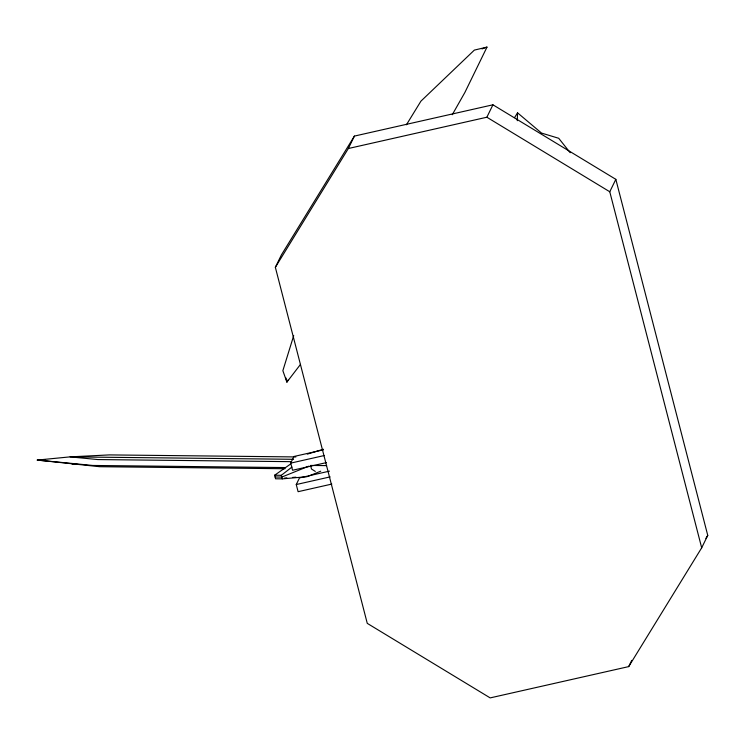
<?xml version="1.0" encoding="UTF-8"?>
<svg xmlns="http://www.w3.org/2000/svg" width="745" height="745" viewBox="0 0 745 745"><rect width="100%" height="100%" fill="white"/><g stroke="black" fill="none" stroke-linecap="round" stroke-linejoin="round"><path stroke-width="1.12" d="M517.272 120.709L517.542 112.812L541.531 133.076L558.713 138.281L570.186 152.706M293.716 335.595L282.858 370.693L286.899 382.12L300.505 364.37M275.352 267.315L281.414 254.883L354.406 136.093L492.929 104.803L615.836 179.34L707.75 535.385L701.688 547.817L628.696 666.607L490.173 697.897L367.266 623.36L275.352 267.315L348.343 148.516L354.406 136.093M287.905 380.052L286.899 382.12L285.922 377.938M406.416 124.788L420.934 101.143L474.351 50.101L486.997 47.103L464.861 92.501L452.262 114.73M326.468 462.598L292.571 470.253L290.727 463.111L293.958 456.48L323.451 449.822M331.823 484.073L298.102 491.691L296.259 484.539L299.49 477.918L329.458 471.147M348.343 148.516L486.867 117.226L492.929 104.803M701.688 547.817L609.773 191.763L615.836 179.34M628.696 666.607L631.723 660.396M705.925 538.356L707.75 535.385M514.553 117.626L517.542 112.812M307.126 476.698L282.262 478.867L275.566 478.793L274.644 475.217L281.34 475.291L291.928 467.068M274.644 475.217L290.559 464.051M308.775 466.174L281.796 477.079L275.101 477.005M308.169 476.279L320.732 471.203M481.978 48.909L486.997 47.103M307.331 454.115L323.339 449.263M290.727 463.111L324.447 455.493M296.259 484.539L330.165 476.884M284.599 478.076L286.853 477.899M292.496 477.452L295.886 477.191M45.333 459.674L37.25 460.075L99.69 466.705L285.065 468.726M76.577 463.79L71.958 464.014L76.614 464.07M295.886 456.936L109.357 454.906L70.114 456.871L37.25 460.075L92.715 465.457L285.279 467.562M293.577 459.302L70.114 456.871L97.846 459.563L291.332 461.667M310.572 465.439L326.608 465.616M486.867 117.226L609.773 191.763M315.303 471.427L311.503 469.015L310.805 466.333M281.34 475.291L282.262 478.867"/></g></svg>
